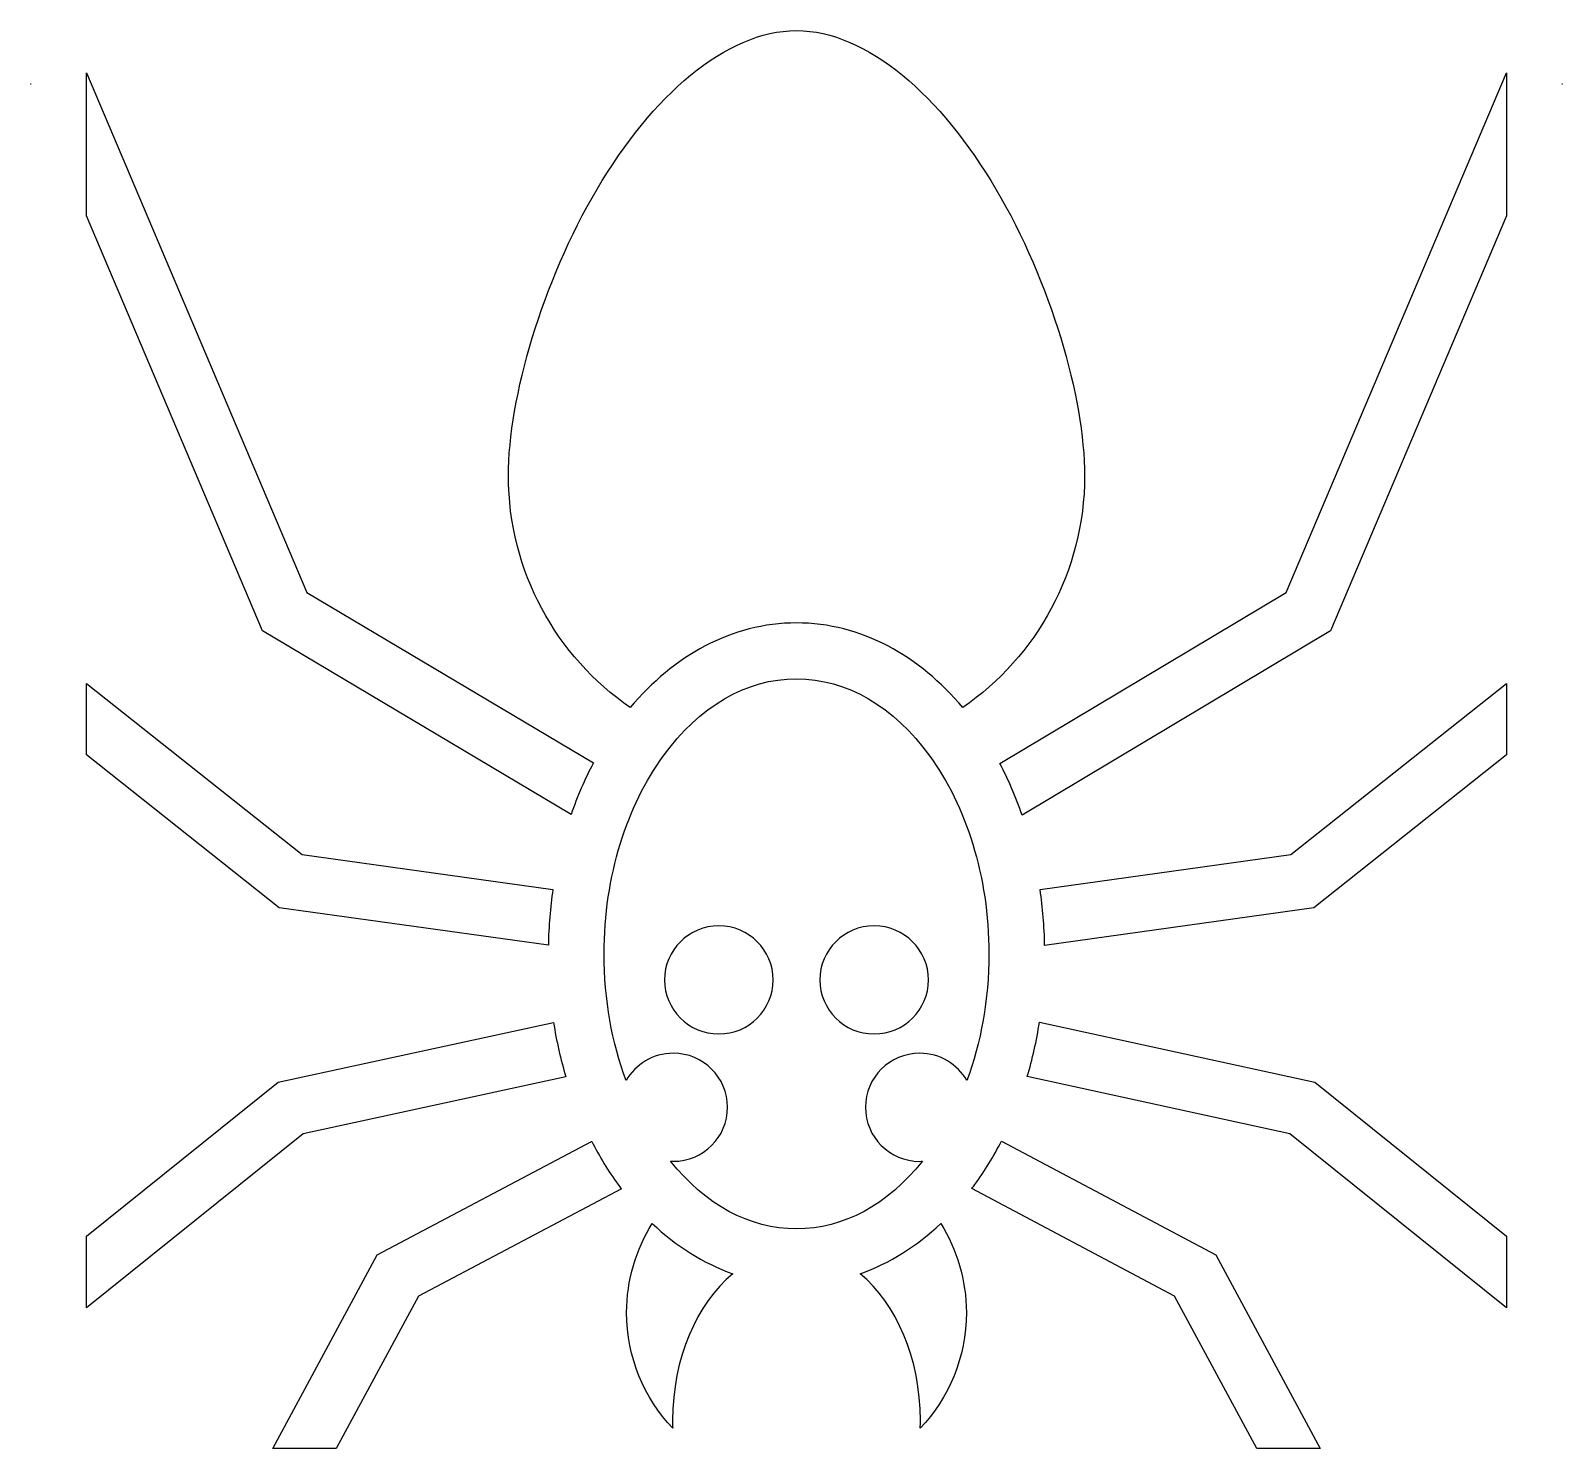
# Model space of a CAD drawing. Header units: centimetres. Extents: x -10.8 to 10.8, y -10 to 10.
import ezdxf

# ---------------------------------------------------------------- set-up
doc = ezdxf.new("R2010")
doc.units = ezdxf.units.CM
doc.header["$MEASUREMENT"] = 0
doc.layers.add('Layer 1', color=7, linetype='Continuous')

msp = doc.modelspace()

# ---------------------------------------------------------------- linework, layer by layer
at = {"layer": 'Layer 1'}
for points, knots in [([(-0.00506, 9.99465), (-1.00908, 9.99465), (-2.04704, 9.06514), (-2.81901, 7.75793), (-2.81901, 7.75793), (-3.59094, 6.45072), (-4.07098, 4.81279), (-4.07098, 3.70727), (-4.07098, 3.70727), (-4.07098, 2.35587), (-3.393, 1.16096), (-2.35179, 0.43609), (-2.35179, 0.43609), (-1.74457, 1.16332), (-0.92128, 1.63185), (-0.00527, 1.63185), (-0.00527, 1.63185), (0.91083, 1.63185), (1.73416, 1.16324), (2.34138, 0.43588), (2.34138, 0.43588), (3.38272, 1.16075), (4.06074, 2.3557), (4.06074, 3.70727), (4.06074, 3.70727), (4.06074, 4.81279), (3.58062, 6.45063), (2.80865, 7.75793), (2.80865, 7.75793), (2.03672, 9.06514), (0.9988, 9.99465), (-0.00513, 9.99465), (-0.00513, 9.99465), (-0.00513, 9.99465), (-0.00506, 9.99465), (-0.00506, 9.99465)], [0, 0, 0, 0, 0.1, 0.1, 0.1, 0.1, 0.2, 0.2, 0.2, 0.2, 0.3, 0.3, 0.3, 0.3, 0.4, 0.4, 0.4, 0.4, 0.5, 0.5, 0.5, 0.5, 0.6, 0.6, 0.6, 0.6, 0.7, 0.7, 0.7, 0.7, 0.8, 0.8, 0.8, 0.8, 1, 1, 1, 1]), ([(-10.02518, 9.39819), (-10.02518, 9.39819), (-10.02518, 7.37931), (-10.02518, 7.37931), (-10.02518, 7.37931), (-10.02518, 7.37931), (-7.54056, 1.51881), (-7.54056, 1.51881), (-7.54056, 1.51881), (-7.54056, 1.51881), (-3.18773, -1.07486), (-3.18773, -1.07486), (-3.18773, -1.07486), (-3.09909, -0.8189), (-2.99346, -0.57496), (-2.87219, -0.34556), (-2.87219, -0.34556), (-2.87219, -0.34556), (-6.91568, 2.06375), (-6.91568, 2.06375), (-6.91568, 2.06375), (-6.91568, 2.06375), (-10.02515, 9.39824), (-10.02515, 9.39824), (-10.02515, 9.39824), (-10.02515, 9.39824), (-10.02518, 9.39819), (-10.02518, 9.39819)], [0, 0, 0, 0, 0.125, 0.125, 0.125, 0.125, 0.25, 0.25, 0.25, 0.25, 0.375, 0.375, 0.375, 0.375, 0.5, 0.5, 0.5, 0.5, 0.625, 0.625, 0.625, 0.625, 0.75, 0.75, 0.75, 0.75, 1, 1, 1, 1]), ([(10.01489, 9.3984), (10.01489, 9.3984), (6.90517, 2.06345), (6.90517, 2.06345), (6.90517, 2.06345), (6.90517, 2.06345), (2.86603, -0.35391), (2.86603, -0.35391), (2.86603, -0.35391), (2.98693, -0.5836), (3.09205, -0.82788), (3.18018, -1.08417), (3.18018, -1.08417), (3.18018, -1.08417), (7.53035, 1.51915), (7.53035, 1.51915), (7.53035, 1.51915), (7.53035, 1.51915), (10.01489, 7.37923), (10.01489, 7.37923), (10.01489, 7.37923), (10.01489, 7.37923), (10.01489, 9.3984), (10.01489, 9.3984)], [0, 0, 0, 0, 0.14285714, 0.14285714, 0.14285714, 0.14285714, 0.28571429, 0.28571429, 0.28571429, 0.28571429, 0.42857143, 0.42857143, 0.42857143, 0.42857143, 0.57142857, 0.57142857, 0.57142857, 0.57142857, 0.71428571, 0.71428571, 0.71428571, 0.71428571, 1, 1, 1, 1]), ([(-10.8133, 9.24322), (-10.8133, 9.24322), (-10.81511, 9.24246), (-10.81511, 9.24246), (-10.81511, 9.24246), (-10.81511, 9.24246), (-10.8133, 9.23816), (-10.8133, 9.23816), (-10.8133, 9.23816), (-10.8133, 9.23816), (-10.8133, 9.24322), (-10.8133, 9.24322)], [0, 0, 0, 0, 0.25, 0.25, 0.25, 0.25, 0.5, 0.5, 0.5, 0.5, 1, 1, 1, 1]), ([(10.80297, 9.24322), (10.80297, 9.24322), (10.80297, 9.23816), (10.80297, 9.23816), (10.80297, 9.23816), (10.80297, 9.23816), (10.80474, 9.24246), (10.80474, 9.24246), (10.80474, 9.24246), (10.80474, 9.24246), (10.80293, 9.24318), (10.80293, 9.24318), (10.80293, 9.24318), (10.80293, 9.24318), (10.80297, 9.24322), (10.80297, 9.24322)], [0, 0, 0, 0, 0.2, 0.2, 0.2, 0.2, 0.4, 0.4, 0.4, 0.4, 0.6, 0.6, 0.6, 0.6, 1, 1, 1, 1]), ([(-10.02527, 0.77463), (-10.02527, 0.77463), (-10.02527, -0.23141), (-10.02527, -0.23141), (-10.02527, -0.23141), (-10.02527, -0.23141), (-7.3056, -2.38966), (-7.3056, -2.38966), (-7.3056, -2.38966), (-7.3056, -2.38966), (-3.50795, -2.9179), (-3.50795, -2.9179), (-3.50795, -2.9179), (-3.50289, -2.64963), (-3.48096, -2.38684), (-3.4436, -2.13121), (-3.4436, -2.13121), (-3.4436, -2.13121), (-6.98428, -1.63865), (-6.98428, -1.63865), (-6.98428, -1.63865), (-6.98428, -1.63865), (-10.02518, 0.77462), (-10.02518, 0.77462), (-10.02518, 0.77462), (-10.02518, 0.77462), (-10.02527, 0.77463), (-10.02527, 0.77463)], [0, 0, 0, 0, 0.125, 0.125, 0.125, 0.125, 0.25, 0.25, 0.25, 0.25, 0.375, 0.375, 0.375, 0.375, 0.5, 0.5, 0.5, 0.5, 0.625, 0.625, 0.625, 0.625, 0.75, 0.75, 0.75, 0.75, 1, 1, 1, 1]), ([(-0.00531, 0.84378), (-0.71765, 0.84378), (-1.37893, 0.45014), (-1.88566, -0.24689), (-1.88566, -0.24689), (-2.39239, -0.94393), (-2.72126, -1.93627), (-2.72126, -3.04022), (-2.72126, -3.04022), (-2.72126, -3.68767), (-2.60749, -4.29615), (-2.41166, -4.82983), (-2.41166, -4.82983), (-2.27967, -4.59926), (-2.03088, -4.44344), (-1.74511, -4.44344), (-1.74511, -4.44344), (-1.32149, -4.44344), (-0.97791, -4.785), (-0.97791, -5.20651), (-0.97791, -5.20651), (-0.97791, -5.62789), (-1.32145, -5.96958), (-1.74507, -5.96958), (-1.74507, -5.96958), (-1.75785, -5.96958), (-1.77037, -5.96831), (-1.78294, -5.96768), (-1.78294, -5.96768), (-1.29113, -6.5808), (-0.67055, -6.92418), (-0.00535, -6.92418), (-0.00535, -6.92418), (0.65985, -6.92418), (1.28048, -6.58076), (1.77237, -5.96773), (1.77237, -5.96773), (1.75972, -5.9684), (1.74732, -5.96967), (1.73459, -5.96967), (1.73459, -5.96967), (1.31093, -5.96967), (0.96739, -5.62798), (0.96739, -5.20664), (0.96739, -5.20664), (0.96739, -4.7853), (1.31093, -4.44361), (1.73459, -4.44361), (1.73459, -4.44361), (2.02032, -4.44361), (2.26915, -4.59929), (2.40118, -4.82978), (2.40118, -4.82978), (2.59692, -4.29619), (2.71061, -3.68779), (2.71061, -3.04038), (2.71061, -3.04038), (2.71061, -1.93642), (2.38183, -0.94413), (1.87509, -0.24705), (1.87509, -0.24705), (1.36832, 0.44999), (0.70695, 0.84362), (-0.00539, 0.84362), (-0.00539, 0.84362), (-0.00539, 0.84362), (-0.00531, 0.84378), (-0.00531, 0.84378)], [0, 0, 0, 0, 0.05555556, 0.05555556, 0.05555556, 0.05555556, 0.11111111, 0.11111111, 0.11111111, 0.11111111, 0.16666667, 0.16666667, 0.16666667, 0.16666667, 0.22222222, 0.22222222, 0.22222222, 0.22222222, 0.27777778, 0.27777778, 0.27777778, 0.27777778, 0.33333333, 0.33333333, 0.33333333, 0.33333333, 0.38888889, 0.38888889, 0.38888889, 0.38888889, 0.44444444, 0.44444444, 0.44444444, 0.44444444, 0.5, 0.5, 0.5, 0.5, 0.55555556, 0.55555556, 0.55555556, 0.55555556, 0.61111111, 0.61111111, 0.61111111, 0.61111111, 0.66666667, 0.66666667, 0.66666667, 0.66666667, 0.72222222, 0.72222222, 0.72222222, 0.72222222, 0.77777778, 0.77777778, 0.77777778, 0.77777778, 0.83333333, 0.83333333, 0.83333333, 0.83333333, 0.88888889, 0.88888889, 0.88888889, 0.88888889, 1, 1, 1, 1]), ([(10.01485, 0.77463), (10.01485, 0.77463), (6.9737, -1.63877), (6.9737, -1.63877), (6.9737, -1.63877), (6.9737, -1.63877), (3.43345, -2.1334), (3.43345, -2.1334), (3.43345, -2.1334), (3.47073, -2.38906), (3.49261, -2.65186), (3.49755, -2.92013), (3.49755, -2.92013), (3.49755, -2.92013), (7.29545, -2.38957), (7.29545, -2.38957), (7.29545, -2.38957), (7.29545, -2.38957), (10.01486, -0.23133), (10.01486, -0.23133), (10.01486, -0.23133), (10.01486, -0.23133), (10.01485, 0.77463), (10.01485, 0.77463)], [0, 0, 0, 0, 0.14285714, 0.14285714, 0.14285714, 0.14285714, 0.28571429, 0.28571429, 0.28571429, 0.28571429, 0.42857143, 0.42857143, 0.42857143, 0.42857143, 0.57142857, 0.57142857, 0.57142857, 0.57142857, 0.71428571, 0.71428571, 0.71428571, 0.71428571, 1, 1, 1, 1]), ([(-1.10117, -2.64478), (-0.67755, -2.64478), (-0.33401, -2.98634), (-0.33401, -3.40785), (-0.33401, -3.40785), (-0.33401, -3.82923), (-0.67755, -4.17092), (-1.10117, -4.17092), (-1.10117, -4.17092), (-1.52483, -4.17092), (-1.86837, -3.82923), (-1.86837, -3.40785), (-1.86837, -3.40785), (-1.86837, -2.98651), (-1.52483, -2.64482), (-1.10117, -2.64482), (-1.10117, -2.64482), (-1.10117, -2.64482), (-1.10117, -2.64478), (-1.10117, -2.64478)], [0, 0, 0, 0, 0.16666667, 0.16666667, 0.16666667, 0.16666667, 0.33333333, 0.33333333, 0.33333333, 0.33333333, 0.5, 0.5, 0.5, 0.5, 0.66666667, 0.66666667, 0.66666667, 0.66666667, 1, 1, 1, 1]), ([(1.09072, -2.64478), (1.51434, -2.64478), (1.85792, -2.98634), (1.85792, -3.40785), (1.85792, -3.40785), (1.85792, -3.82923), (1.51438, -4.17092), (1.09076, -4.17092), (1.09076, -4.17092), (0.66714, -4.17092), (0.3236, -3.82923), (0.3236, -3.40785), (0.3236, -3.40785), (0.3236, -2.98651), (0.66714, -2.64482), (1.09076, -2.64482), (1.09076, -2.64482), (1.09076, -2.64482), (1.09072, -2.64478), (1.09072, -2.64478)], [0, 0, 0, 0, 0.16666667, 0.16666667, 0.16666667, 0.16666667, 0.33333333, 0.33333333, 0.33333333, 0.33333333, 0.5, 0.5, 0.5, 0.5, 0.66666667, 0.66666667, 0.66666667, 0.66666667, 1, 1, 1, 1]), ([(-3.43424, -4.00836), (-3.43424, -4.00836), (-7.31952, -4.85142), (-7.31952, -4.85142), (-7.31952, -4.85142), (-7.31952, -4.85142), (-10.02518, -7.02814), (-10.02518, -7.02814), (-10.02518, -7.02814), (-10.02518, -7.02814), (-10.02518, -8.03958), (-10.02518, -8.03958), (-10.02518, -8.03958), (-10.02518, -8.03958), (-6.97053, -5.58203), (-6.97053, -5.58203), (-6.97053, -5.58203), (-6.97053, -5.58203), (-3.26093, -4.77704), (-3.26093, -4.77704), (-3.26093, -4.77704), (-3.33464, -4.53015), (-3.39279, -4.27326), (-3.43424, -4.00832), (-3.43424, -4.00832), (-3.43424, -4.00832), (-3.43424, -4.00836), (-3.43424, -4.00836)], [0, 0, 0, 0, 0.125, 0.125, 0.125, 0.125, 0.25, 0.25, 0.25, 0.25, 0.375, 0.375, 0.375, 0.375, 0.5, 0.5, 0.5, 0.5, 0.625, 0.625, 0.625, 0.625, 0.75, 0.75, 0.75, 0.75, 1, 1, 1, 1]), ([(3.42429, -4.00482), (3.38297, -4.2698), (3.3249, -4.52669), (3.25132, -4.77371), (3.25132, -4.77371), (3.25132, -4.77371), (6.95991, -5.5819), (6.95991, -5.5819), (6.95991, -5.5819), (6.95991, -5.5819), (10.01485, -8.03966), (10.01485, -8.03966), (10.01485, -8.03966), (10.01485, -8.03966), (10.01485, -7.0283), (10.01485, -7.0283), (10.01485, -7.0283), (10.01485, -7.0283), (7.30918, -4.85146), (7.30918, -4.85146), (7.30918, -4.85146), (7.30918, -4.85146), (3.42425, -4.00485), (3.42425, -4.00485), (3.42425, -4.00485), (3.42425, -4.00485), (3.42429, -4.00482), (3.42429, -4.00482)], [0, 0, 0, 0, 0.125, 0.125, 0.125, 0.125, 0.25, 0.25, 0.25, 0.25, 0.375, 0.375, 0.375, 0.375, 0.5, 0.5, 0.5, 0.5, 0.625, 0.625, 0.625, 0.625, 0.75, 0.75, 0.75, 0.75, 1, 1, 1, 1]), ([(-2.89635, -5.68909), (-2.89635, -5.68909), (-5.92245, -7.28797), (-5.92245, -7.28797), (-5.92245, -7.28797), (-5.92245, -7.28797), (-7.39652, -10.02231), (-7.39652, -10.02231), (-7.39652, -10.02231), (-7.39652, -10.02231), (-6.50129, -10.02231), (-6.50129, -10.02231), (-6.50129, -10.02231), (-6.50129, -10.02231), (-5.34226, -7.87276), (-5.34226, -7.87276), (-5.34226, -7.87276), (-5.34226, -7.87276), (-2.47695, -6.3588), (-2.47695, -6.3588), (-2.47695, -6.3588), (-2.49247, -6.33826), (-2.5079, -6.31773), (-2.52308, -6.29681), (-2.52308, -6.29681), (-2.66025, -6.10815), (-2.78503, -5.90482), (-2.89627, -5.68904), (-2.89627, -5.68904), (-2.89627, -5.68904), (-2.89635, -5.68909), (-2.89635, -5.68909)], [0, 0, 0, 0, 0.11111111, 0.11111111, 0.11111111, 0.11111111, 0.22222222, 0.22222222, 0.22222222, 0.22222222, 0.33333333, 0.33333333, 0.33333333, 0.33333333, 0.44444444, 0.44444444, 0.44444444, 0.44444444, 0.55555556, 0.55555556, 0.55555556, 0.55555556, 0.66666667, 0.66666667, 0.66666667, 0.66666667, 0.77777778, 0.77777778, 0.77777778, 0.77777778, 1, 1, 1, 1]), ([(2.88842, -5.68361), (2.77651, -5.90141), (2.6508, -6.10655), (2.51245, -6.29686), (2.51245, -6.29686), (2.49853, -6.31605), (2.48432, -6.3349), (2.47011, -6.35379), (2.47011, -6.35379), (2.47011, -6.35379), (5.33184, -7.87247), (5.33184, -7.87247), (5.33184, -7.87247), (5.33184, -7.87247), (6.49091, -10.02232), (6.49091, -10.02232), (6.49091, -10.02232), (6.49091, -10.02232), (7.38606, -10.02231), (7.38606, -10.02231), (7.38606, -10.02231), (7.38606, -10.02231), (5.91216, -7.28831), (5.91216, -7.28831), (5.91216, -7.28831), (5.91216, -7.28831), (2.88842, -5.68361), (2.88842, -5.68361)], [0, 0, 0, 0, 0.125, 0.125, 0.125, 0.125, 0.25, 0.25, 0.25, 0.25, 0.375, 0.375, 0.375, 0.375, 0.5, 0.5, 0.5, 0.5, 0.625, 0.625, 0.625, 0.625, 0.75, 0.75, 0.75, 0.75, 1, 1, 1, 1]), ([(-2.04135, -6.84745), (-2.27024, -7.21284), (-2.40281, -7.644), (-2.40281, -8.10616), (-2.40281, -8.10616), (-2.40281, -8.73775), (-2.15558, -9.31153), (-1.75258, -9.73814), (-1.75258, -9.73814), (-1.7533, -9.70196), (-1.75385, -9.6657), (-1.75385, -9.62926), (-1.75385, -9.62926), (-1.75385, -8.75031), (-1.41347, -7.97931), (-0.90374, -7.55662), (-0.90374, -7.55662), (-1.32133, -7.40979), (-1.70577, -7.1653), (-2.04135, -6.84744), (-2.04135, -6.84744), (-2.04135, -6.84744), (-2.04135, -6.84745), (-2.04135, -6.84745)], [0, 0, 0, 0, 0.14285714, 0.14285714, 0.14285714, 0.14285714, 0.28571429, 0.28571429, 0.28571429, 0.28571429, 0.42857143, 0.42857143, 0.42857143, 0.42857143, 0.57142857, 0.57142857, 0.57142857, 0.57142857, 0.71428571, 0.71428571, 0.71428571, 0.71428571, 1, 1, 1, 1]), ([(2.03056, -6.84753), (1.69507, -7.16531), (1.31063, -7.40971), (0.89312, -7.55654), (0.89312, -7.55654), (1.4028, -7.97927), (1.74314, -8.75032), (1.74314, -9.62931), (1.74314, -9.62931), (1.74314, -9.6657), (1.74259, -9.70184), (1.74187, -9.7381), (1.74187, -9.7381), (2.14474, -9.31144), (2.39197, -8.73771), (2.39197, -8.1062), (2.39197, -8.1062), (2.39197, -7.64404), (2.25939, -7.21296), (2.03059, -6.84757), (2.03059, -6.84757), (2.03059, -6.84757), (2.03056, -6.84753), (2.03056, -6.84753)], [0, 0, 0, 0, 0.14285714, 0.14285714, 0.14285714, 0.14285714, 0.28571429, 0.28571429, 0.28571429, 0.28571429, 0.42857143, 0.42857143, 0.42857143, 0.42857143, 0.57142857, 0.57142857, 0.57142857, 0.57142857, 0.71428571, 0.71428571, 0.71428571, 0.71428571, 1, 1, 1, 1])]:
    msp.add_open_spline(points, degree=3, knots=knots, dxfattribs=at)

doc.saveas('drawing.dxf')
